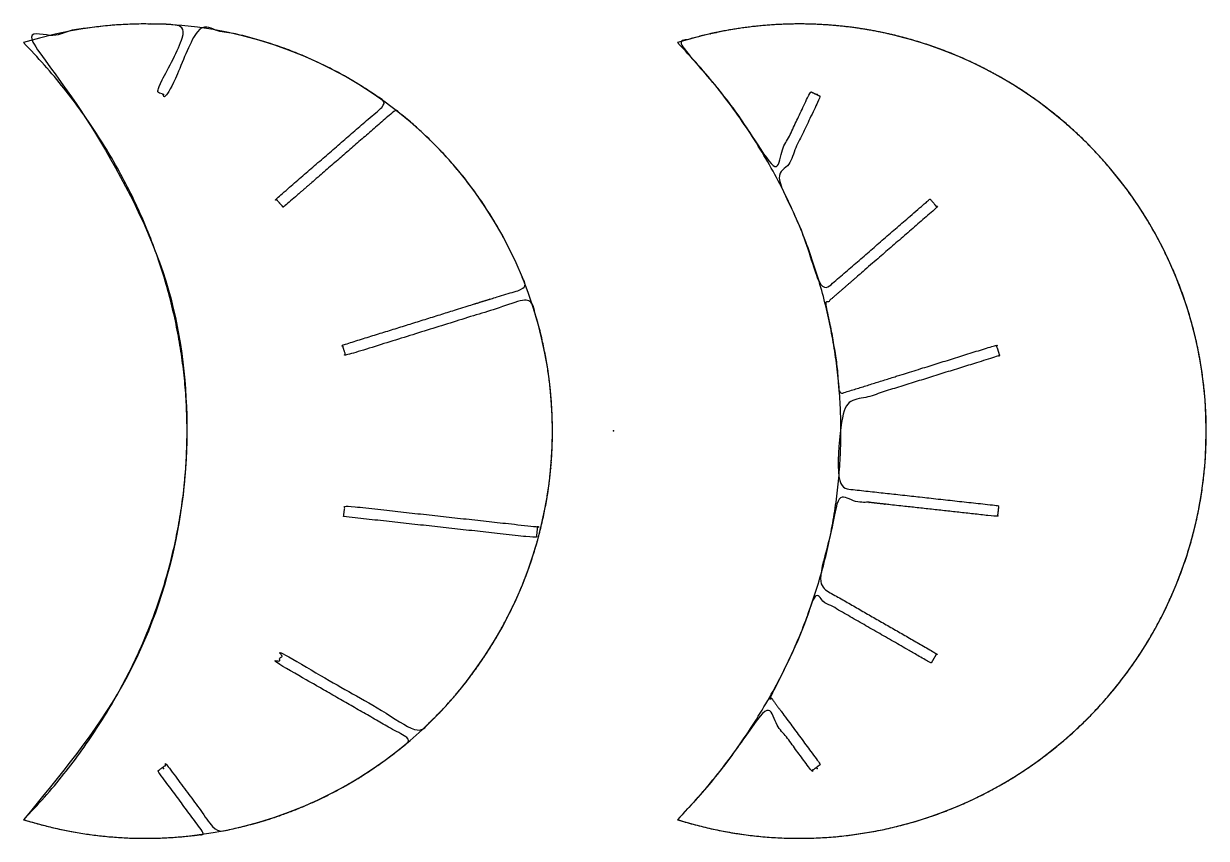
# Model space of a CAD drawing. Header units: millimetres. Extents: x -72 to 73, y -50 to 50.
import ezdxf

# ---------------------------------------------------------------- set-up
doc = ezdxf.new("R2010")
doc.units = ezdxf.units.MM
doc.header["$MEASUREMENT"] = 0
doc.layers.add('Default', color=178, linetype='Continuous', true_color=0x000000)
doc.layers.add('Layer 01', color=1, linetype='Continuous', true_color=0xff0000)

msp = doc.modelspace()

# ---------------------------------------------------------------- linework, layer by layer
at = {"layer": 'Default'}
for centre in [(-57.52, 0), (22.87, 0)]:
    msp.add_arc(centre, 50.05, 252.5952, 107.4048, dxfattribs=at)
for points in [[(-72.49, -47.76), (-52.4, -27.06), (-52.4, 0), (-52.4, 27.06), (-72.49, 47.76)], [(7.9, -47.76), (27.99, -27.06), (27.99, 0), (27.99, 27.06), (7.9, 47.76)]]:
    msp.add_rational_spline(points, [0.855122984565, 0.868714581684, 1, 0.868714550383, 0.855122978084], degree=2, knots=[-21.656592, -21.656592, -21.656592, -20.952504, -20.952504, -20.248416, -20.248416, -20.248416], dxfattribs=at)
for p in [(-55.31, 41.38), (25.08, 41.38), (0.02, 0.02), (-55.31, -41.46), (25.08, -41.46)]:
    msp.add_point(p, dxfattribs=at)
at = {"layer": 'Layer 01'}
for points, weights, knots in [([(-72.49, -47.76), (-52.4, -27.06), (-52.4, 0), (-52.4, 27.06), (-72.49, 47.76), (-62.6, 50.86), (-52.29, 49.78), (-54.21, 45.76), (-56.13, 41.74), (-55.52, 41.45), (-54.91, 41.15), (-52.89, 45.38), (-50.88, 49.61), (-38.2, 47.92), (-27.89, 40.34), (-27.88, 40.33), (-27.86, 40.32), (-34.66, 34.43), (-41.45, 28.54), (-41.01, 28.03), (-40.57, 27.52), (-33.67, 33.51), (-26.76, 39.49), (-15.64, 30.83), (-10.67, 17.63), (-21.98, 14.1), (-33.29, 10.58), (-33.09, 9.93), (-32.89, 9.29), (-21.55, 12.82), (-10.21, 16.36), (-7.47, 8.41), (-7.47, 0), (-7.47, -22.12), (-23.82, -37.01), (-32.23, -32.18), (-40.63, -27.35), (-40.97, -27.94), (-41.3, -28.52), (-33.1, -33.24), (-24.89, -37.95), (-26.34, -39.2), (-27.89, -40.34), (-37.28, -47.24), (-48.76, -49.28), (-51.83, -45.12), (-54.91, -40.97), (-55.45, -41.37), (-56, -41.78), (-53.13, -45.65), (-50.26, -49.52), (-61.58, -51.18), (-72.49, -47.76)], [0.855122984565, 0.868714581684, 1, 0.868714550383, 0.855122978084, 0.81484383442, 0.809759005553, 0.809759005553, 0.809759005553, 0.809759005553, 0.809759005553, 0.809759005553, 0.809759005553, 0.806483621106, 0.855683396709, 0.85561591301, 0.855548528035, 0.855548528035, 0.855548528035, 0.855548528035, 0.855548528035, 0.855548528035, 0.855548528035, 0.804804393968, 0.817141631865, 0.817141631865, 0.817141631865, 0.817141631865, 0.817141631865, 0.817141631865, 0.817141631865, 0.826580915413, 0.859730850696, 0.777694605233, 0.840866068815, 0.840866068815, 0.840866068815, 0.840866068815, 0.840866068815, 0.840866068815, 0.840866068815, 0.847313863731, 0.855065063485, 0.810037479185, 0.808994304483, 0.808994304483, 0.808994304483, 0.808994304483, 0.808994304483, 0.808994304483, 0.808994304483, 0.810782322358, 0.855011530678], [-32.609174, -32.609174, -32.609174, -31.905086, -31.905086, -31.200997, -31.200997, -28.963113, -28.963113, -28.588924, -28.588924, -27.588924, -27.588924, -27.195592, -27.195592, -24.463873, -24.463873, -24.460126, -24.460126, -23.705058, -23.705058, -22.705058, -22.705058, -21.937996, -21.937996, -18.952433, -18.952433, -17.957977, -17.957977, -16.957977, -16.957977, -15.961026, -15.961026, -14.129107, -14.129107, -9.595652, -9.595652, -8.781929, -8.781929, -7.781929, -7.781929, -6.98731, -6.98731, -6.556629, -6.556629, -4.054754, -4.054754, -3.620937, -3.620937, -2.620937, -2.620937, -2.216398, -2.216398, 0.241272, 0.241272, 0.241272]), ([(-72.49, -47.76), (-52.4, -27.06), (-52.4, 0), (-52.4, 27.06), (-72.49, 47.76), (-62.6, 50.86), (-52.29, 49.78), (-54.21, 45.76), (-56.13, 41.74), (-55.52, 41.45), (-54.91, 41.15), (-52.89, 45.38), (-50.88, 49.61), (-38.2, 47.92), (-27.89, 40.34), (-27.88, 40.33), (-27.86, 40.32), (-34.66, 34.43), (-41.45, 28.54), (-41.01, 28.03), (-40.57, 27.52), (-33.67, 33.51), (-26.76, 39.49), (-15.64, 30.83), (-10.67, 17.63), (-21.98, 14.1), (-33.29, 10.58), (-33.09, 9.93), (-32.89, 9.29), (-21.55, 12.82), (-10.21, 16.36), (-7.47, 8.41), (-7.47, 0), (-7.47, -22.12), (-23.82, -37.01), (-32.23, -32.18), (-40.63, -27.35), (-40.97, -27.94), (-41.3, -28.52), (-33.1, -33.24), (-24.89, -37.95), (-26.34, -39.2), (-27.89, -40.34), (-37.28, -47.24), (-48.76, -49.28), (-51.83, -45.12), (-54.91, -40.97), (-55.45, -41.37), (-56, -41.78), (-53.13, -45.65), (-50.26, -49.52), (-61.58, -51.18), (-72.49, -47.76)], [0.855122984565, 0.868714581684, 1, 0.868714550383, 0.855122978084, 0.81484383442, 0.809759005553, 0.809759005553, 0.809759005553, 0.809759005553, 0.809759005553, 0.809759005553, 0.809759005553, 0.806483621106, 0.855683396709, 0.85561591301, 0.855548528035, 0.855548528035, 0.855548528035, 0.855548528035, 0.855548528035, 0.855548528035, 0.855548528035, 0.804804393968, 0.817141631865, 0.817141631865, 0.817141631865, 0.817141631865, 0.817141631865, 0.817141631865, 0.817141631865, 0.826580915413, 0.859730850696, 0.777694605233, 0.840866068815, 0.840866068815, 0.840866068815, 0.840866068815, 0.840866068815, 0.840866068815, 0.840866068815, 0.847313863731, 0.855065063485, 0.810037479185, 0.808994304483, 0.808994304483, 0.808994304483, 0.808994304483, 0.808994304483, 0.808994304483, 0.808994304483, 0.810782322358, 0.855011530678], [-32.609174, -32.609174, -32.609174, -31.905086, -31.905086, -31.200997, -31.200997, -28.963113, -28.963113, -28.588924, -28.588924, -27.588924, -27.588924, -27.195592, -27.195592, -24.463873, -24.463873, -24.460126, -24.460126, -23.705058, -23.705058, -22.705058, -22.705058, -21.937996, -21.937996, -18.952433, -18.952433, -17.957977, -17.957977, -16.957977, -16.957977, -15.961026, -15.961026, -14.129107, -14.129107, -9.595652, -9.595652, -8.781929, -8.781929, -7.781929, -7.781929, -6.98731, -6.98731, -6.556629, -6.556629, -4.054754, -4.054754, -3.620937, -3.620937, -2.620937, -2.620937, -2.216398, -2.216398, 0.241272, 0.241272, 0.241272]), ([(7.9, -47.76), (14.13, -41.34), (18.54, -33.88), (21.47, -37.83), (24.39, -41.78), (24.94, -41.37), (25.48, -40.97), (22.38, -36.79), (19.28, -32.6), (22.64, -26.65), (24.73, -20.28), (31.91, -24.4), (39.09, -28.52), (39.42, -27.94), (39.76, -27.35), (32.45, -23.16), (25.14, -18.96), (26.74, -13.71), (27.44, -8.32), (37.34, -9.41), (47.24, -10.5), (47.32, -9.83), (47.39, -9.16), (37.5, -8.07), (27.61, -6.98), (27.99, -3.5), (27.99, 0), (27.99, 1.59), (27.91, 3.17), (37.71, 6.23), (47.5, 9.29), (47.3, 9.93), (47.1, 10.58), (37.46, 7.57), (27.82, 4.56), (27.43, 10.14), (26.07, 15.6), (32.95, 21.56), (39.82, 27.52), (39.38, 28.03), (38.94, 28.54), (32.32, 22.8), (25.69, 17.06), (23.8, 24.01), (20.41, 30.52), (22.95, 35.84), (25.48, 41.15), (24.87, 41.45), (24.26, 41.74), (21.94, 36.87), (19.62, 32), (14.92, 40.53), (7.9, 47.76), (32.08, 55.34), (52.5, 40.34), (72.92, 25.34), (72.92, 0), (72.92, -25.34), (52.5, -40.34), (32.08, -55.34), (7.9, -47.76)], [0.855122984565, 0.8592907105, 0.874524954138, 0.874524954138, 0.874524954138, 0.874524954138, 0.874524954138, 0.874524954138, 0.874524954138, 0.887741443883, 0.908353457461, 0.908353457461, 0.908353457461, 0.908353457461, 0.908353457461, 0.908353457461, 0.908353457461, 0.92663681836, 0.950347926842, 0.950347926842, 0.950347926842, 0.950347926842, 0.950347926842, 0.950347926842, 0.950347926842, 0.966772491936, 0.985671415775, 0.977020316832, 0.968887696775, 0.968887696775, 0.968887696775, 0.968887696775, 0.968887696775, 0.968887696775, 0.968887696775, 0.942015288748, 0.921086920075, 0.921086920075, 0.921086920075, 0.921086920075, 0.921086920075, 0.921086920075, 0.921086920075, 0.896572372622, 0.880801677611, 0.880801677611, 0.880801677611, 0.880801677611, 0.880801677611, 0.880801677611, 0.880801677611, 0.861965523451, 0.857251583728, 0.764824838738, 0.857251583728, 0.764824838738, 0.857251583728, 0.764824838738, 0.857251583728, 0.764824860774, 0.857251539655], [-35.61852, -35.61852, -35.61852, -35.402619, -35.402619, -34.989957, -34.989957, -33.989957, -33.989957, -33.552726, -33.552726, -33.375956, -33.375956, -32.680799, -32.680799, -31.680799, -31.680799, -30.973264, -30.973264, -30.821457, -30.821457, -29.985263, -29.985263, -28.985263, -28.985263, -28.149615, -28.149615, -28.046786, -28.046786, -27.999715, -27.999715, -27.137923, -27.137923, -26.137923, -26.137923, -25.290143, -25.290143, -25.131339, -25.131339, -24.367453, -24.367453, -23.367453, -23.367453, -22.631632, -22.631632, -22.439585, -22.439585, -21.944944, -21.944944, -20.944944, -20.944944, -20.492007, -20.492007, -20.248415, -20.248415, -15.125993, -15.125993, -10.003571, -10.003571, -4.881149, -4.881149, 0.241272, 0.241272, 0.241272])]:
    msp.add_rational_spline(points, weights, degree=2, knots=knots, dxfattribs=at)
msp.add_open_spline([(-33.15, -10.5), (-21.31, -11.8), (-9.47, -13.1), (-9.39, -12.43), (-9.32, -11.76), (-21.16, -10.46), (-33, -9.16), (-33.07, -9.83), (-33.15, -10.5)], degree=2, knots=[0, 0, 0, 1, 1, 2, 2, 3, 3, 4, 4, 4], dxfattribs=at)
msp.add_open_spline([(-33.15, -10.5), (-21.31, -11.8), (-9.47, -13.1), (-9.39, -12.43), (-9.32, -11.76), (-21.16, -10.46), (-33, -9.16), (-33.07, -9.83), (-33.15, -10.5)], degree=2, knots=[0, 0, 0, 1, 1, 2, 2, 3, 3, 4, 4, 4], dxfattribs=at)

doc.saveas('drawing.dxf')
